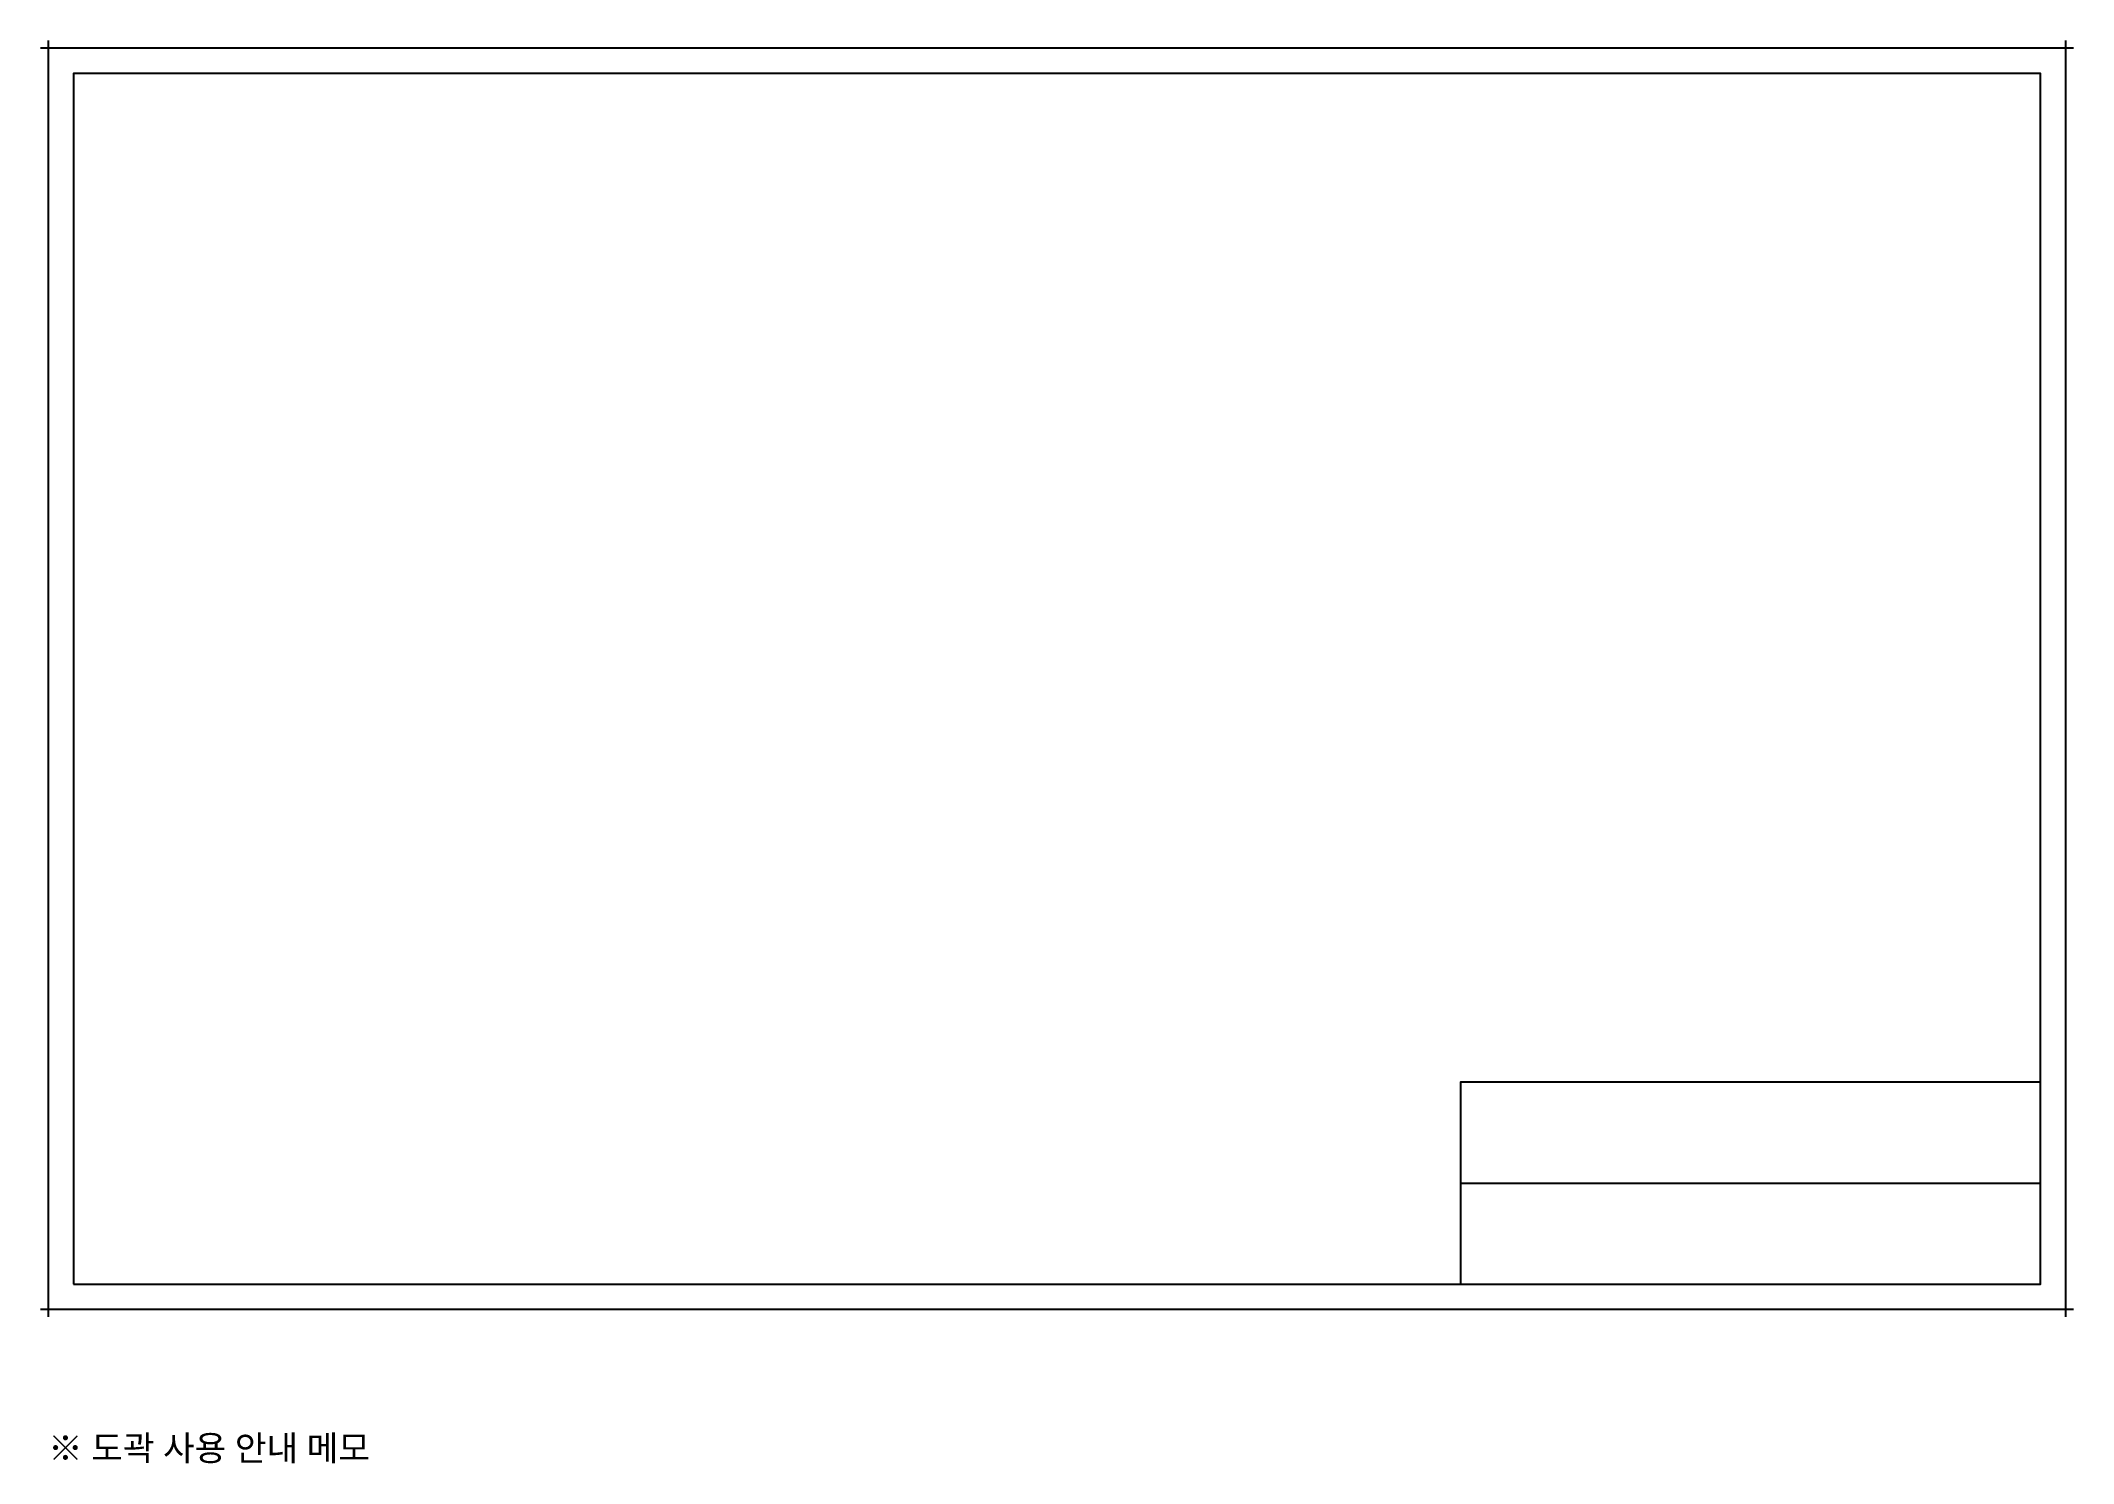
# Model space of a CAD drawing. Header units: metres. Extents: x -3 to 803, y -61 to 503.
import ezdxf

# ---------------------------------------------------------------- set-up
doc = ezdxf.new("R2010")
doc.units = ezdxf.units.M
doc.styles.add('KOR', font='NanumGothic.ttf')

msp = doc.modelspace()

# ---------------------------------------------------------------- linework, layer by layer
for p, q in [((300, 500), (-3, 500)), ((0, 503), (0, -3)), ((803, 500), (300, 500)), ((800, 90), (800, 503)), ((800, -3), (800, 90)), ((-3, 0), (560, 0)), ((560, 0), (803, 0))]:
    msp.add_line(p, q)
for points in [[(10, 10), (790, 10), (790, 490), (10, 490)], [(560, 10), (790, 10), (790, 90), (560, 90)], [(560, 50), (790, 50), (790, 90), (560, 90)]]:
    msp.add_lwpolyline(points, close=True)

# ---------------------------------------------------------------- texts
at = {"style": 'KOR'}
msp.add_text('※ 도곽 사용 안내 메모', height=10, dxfattribs=at).set_placement((0, -60))

doc.saveas('drawing.dxf')
